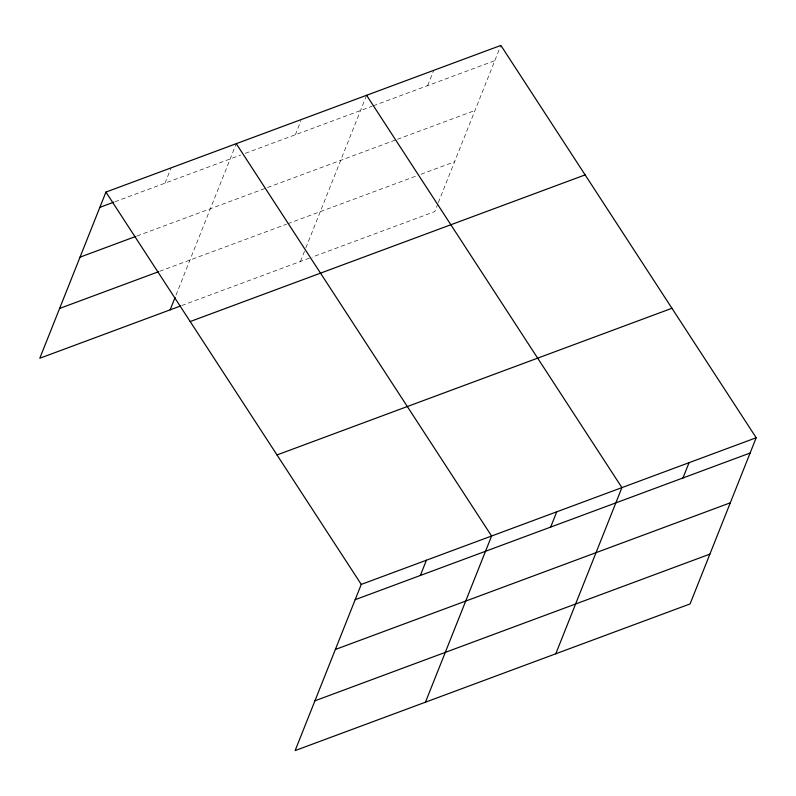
<?xml version="1.0" encoding="UTF-8"?>
<svg xmlns="http://www.w3.org/2000/svg" width="796" height="796" viewBox="0 0 796 796"><rect width="100%" height="100%" fill="white"/><g stroke="black" fill="none" stroke-linecap="round" stroke-linejoin="round"><path stroke-width="0.6" stroke-dasharray="3.98 2.98" d="M165.021 183.15L171.09 167.876M175.986 295.137L236.263 143.678M295.346 134.753L300.988 120.574M300.46 261.456L305.415 249.009M305.863 247.874L366.588 95.281M427.651 85.62L433.73 70.347M437.9 203.667L434.745 211.587L312.042 257.158M438.347 202.532L500.873 45.422M114.982 201.736L240.651 155.061M245.307 153.329L372.09 106.256M373.244 105.828L494.794 60.685M137.051 235.974L396.259 139.718M397.423 139.29L474.973 110.485M159.697 271.287L286.53 224.193M287.694 223.756L416.358 175.976M420.994 174.254L454.556 161.797M181.767 305.535L310.878 257.586"/><path stroke-width="1.19" d="M756.2 437.75L361.255 584.413L295.127 750.578L690.072 603.925L756.2 437.75L500.873 45.422L105.928 192.075L39.8 358.25L180.602 305.962M170.135 309.853L175.09 297.405M420.348 575.478L426.417 560.215M425.462 702.181L491.59 536.016L236.263 143.678M550.673 527.081L556.752 511.808M555.787 653.785L621.915 487.61L366.588 95.281M682.978 477.948L689.057 462.685M99.848 207.348L113.818 202.164M80.038 257.148L135.887 236.402M59.62 308.45L158.533 271.725M190.184 321.544L585.13 174.891M276.998 454.944L671.943 308.281M355.175 599.677L750.121 453.024M335.365 649.476L730.31 502.813M314.947 700.788L709.893 554.125M105.928 192.075L361.255 584.413"/></g></svg>
